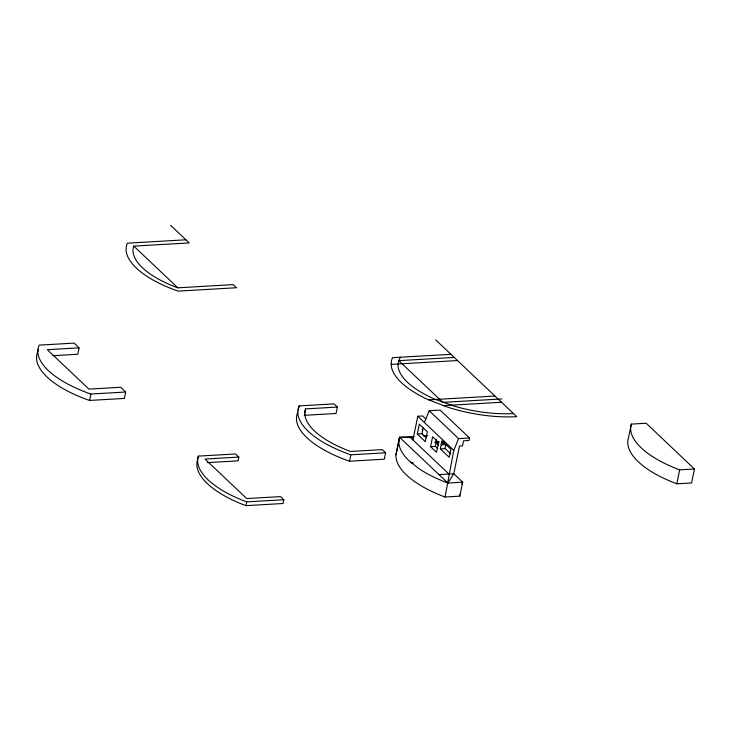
<?xml version="1.0" encoding="UTF-8"?>
<svg xmlns="http://www.w3.org/2000/svg" width="731" height="731" viewBox="0 0 731 731"><rect width="100%" height="100%" fill="white"/><g stroke="black" fill="none" stroke-linecap="round" stroke-linejoin="round"><path stroke-width="1.1" d="M399.181 438.481L398.843 440.811A88.305 35.92 11.6 0 0 409.278 460.978L418.808 468.534A88.305 35.92 11.6 0 0 445.097 481.994L447.902 483.045L453.787 473.752L459.479 446.056L462.513 445.883L463.555 440.83L469.019 440.51L469.54 437.997L458.602 438.627L453.796 450.36L445.033 497.007L442.237 495.956A88.305 35.92 11.6 0 1 395.974 454.773L399.565 437.293L414.075 436.453M37.921 351.538L38.359 349.4M37.601 352.187A88.305 35.92 11.6 0 0 87.912 399.866L89.584 400.433L124.352 398.432L125.677 392.017L90.9 394.027L89.228 393.452A88.305 35.92 11.6 0 1 38.917 345.772L39.236 345.123L74.078 343.113L79.076 347.855L77.76 354.27L52.796 355.705M89.584 400.433L90.9 394.027M238.818 457.085L235.528 453.969L198.384 456.117L197.233 461.078A88.305 35.92 11.6 0 0 243.14 504.6L245.945 505.651L283.034 503.504L283.811 499.73L280.521 496.614L246.74 498.569L204.982 459.041L238.818 457.085L238.041 460.859L207.595 462.622M245.945 505.651L246.722 501.877L283.811 499.73M298.303 410.173L299.189 405.906L334.021 403.887L337.375 407.066L336.059 413.481L304.288 415.318M304.507 414.249L305.604 408.903L337.375 407.066M349.528 461.215L350.843 454.801L385.621 452.791L384.296 459.205L349.528 461.215L347.855 460.64A88.305 35.92 11.6 0 1 297.544 412.96L297.864 412.311M395.974 454.773L399.565 437.293L413.792 437.631M412.924 439.916L417.794 416.241L422.655 415.957L425.945 419.073M417.273 434.05L419.302 424.181L427.352 431.802L425.323 441.67L417.273 434.05L422.134 433.766L426.082 437.513M422.92 427.635L422.134 433.766M430.577 446.659L432.624 436.754L438.545 442.365L436.508 452.27L430.577 446.659L435.438 446.376L437.723 448.542M436.398 439.395L435.438 446.376M437.248 443.991L437.686 441.853M440.345 448.889L441.999 440.839L450.881 449.254L449.227 457.295L440.345 448.889L445.206 448.606L450.853 453.96M444.722 448.633L446.038 444.585L441.177 444.859M445.033 497.007L459.826 496.148L462.696 482.195L453.787 473.752L438.938 474.611M631.319 424.099L628.45 438.052A88.542 36.011 11.6 0 0 668.902 480.632L676.796 483.812L691.581 482.953L694.45 469L646.158 423.24L631.319 424.099A88.533 36.011 11.6 0 0 679.656 469.85L694.45 469M676.796 483.812L679.656 469.85M170.661 225.349L189.192 242.911L133.746 246.119L133.325 247.453A79.542 32.356 11.6 0 0 174.682 286.653L177.807 287.822L233.198 284.624L236.488 287.74L178.099 291.112L176.463 290.545A86.578 35.216 11.6 0 1 127.139 243.807L127.45 243.176L185.902 239.795M198.384 456.117L198 457.304A88.305 35.92 11.6 0 0 243.916 500.826L246.722 501.877M305.604 408.903L305.174 410.265A81.132 33.005 11.6 0 0 347.353 450.25L350.551 451.447L382.267 449.611L385.621 452.791M424.373 422.472L429.179 410.74L440.117 410.109L469.54 437.997M461.791 484.041L462.696 482.195L447.902 483.045L399.565 437.293M299.189 405.906L298.86 406.546A88.305 35.92 11.6 0 0 349.171 454.225L350.843 454.801M400.506 357.24L398.998 359.954L398.048 364.075A79.542 32.356 11.6 0 0 435.274 399.354L453.905 406.025A79.542 32.356 11.6 0 0 513.436 413.554M412.147 463.536L412.988 462.833L410.712 462.257M434.781 442.31L439.221 442.036L435.831 442.2M441.341 443.425L444.384 443.251M441.588 442.246L443.662 442.127M79.076 347.855L47.305 349.683L88.963 389.111L120.679 387.275L125.677 392.017M450.936 354.325L392.492 357.697L391.478 360.538L391.176 365.171A86.578 35.216 11.6 0 0 427.005 399.135L446.659 406.838A86.578 35.216 11.6 0 0 516.726 416.67L435.703 339.878M454.225 357.441L398.779 360.639L442.849 402.352L501.886 398.943M391.158 364.385L457.515 360.557M428.64 399.866L494.951 396.038M443.141 405.641L501.521 402.269M423.13 435.932L427.653 435.667M411.425 462.897L412.988 462.833M411.041 462.549L411.937 462.568M429.179 410.74L458.602 438.627M417.794 416.241L453.796 450.36M422.262 429.563L422.883 430.148M435.265 441.944L438.554 445.06M448.925 474.035L409.552 436.718M133.8 246.109L177.807 287.822M459.424 494.275L459.826 496.148"/></g></svg>
